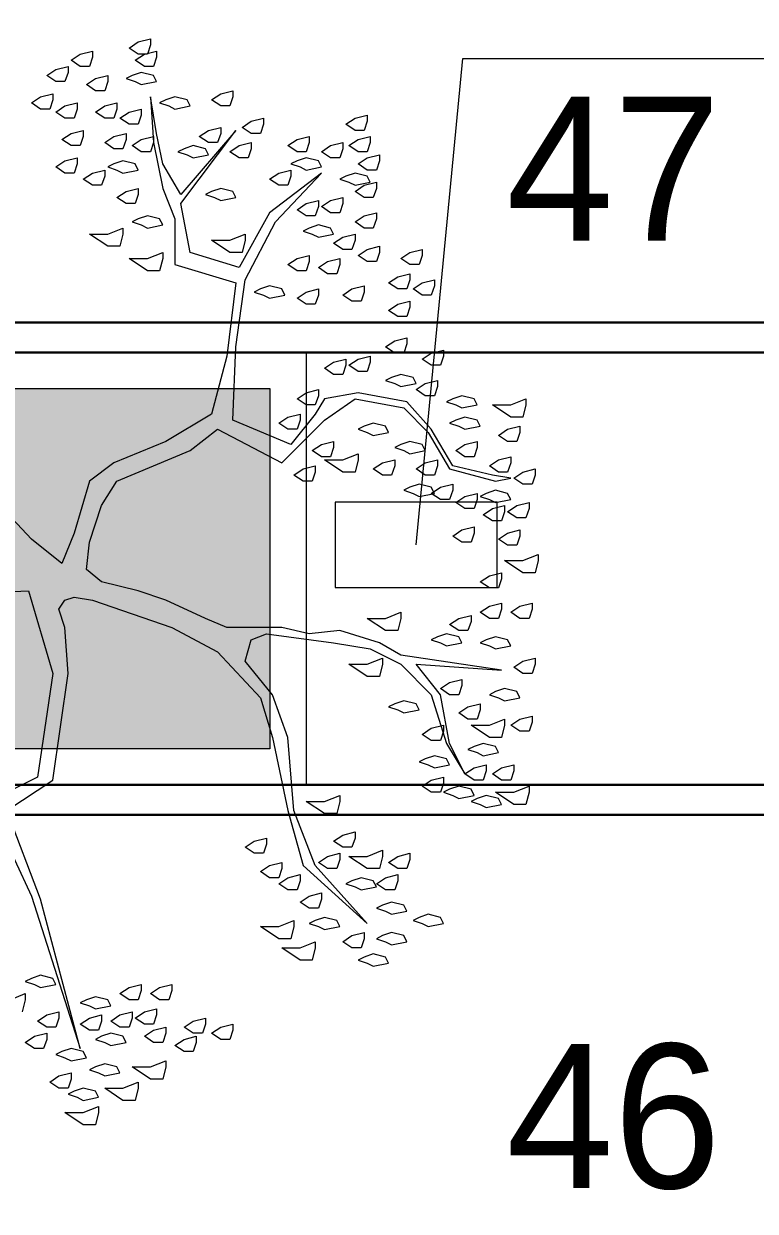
# Model space of a CAD drawing. Header units: millimetres. Extents: x 3006 to 6000, y 1661 to 3774.
# Drawn here: x 4734.793 to 4737.226, y 1909.654 to 1913.608 of the extents above; entities that cross this region are included whole.
import ezdxf

# ---------------------------------------------------------------- set-up
doc = ezdxf.new("R2010")
doc.units = ezdxf.units.MM
doc.header["$LTSCALE"] = 10
for name, color, linetype, lineweight in [('.20', 130, 'Continuous', 20), ('.30', 50, 'Continuous', 30), ('COTAS', 230, 'Continuous', 15), ('VEGETACION', 84, 'Continuous', 15)]:
    doc.layers.add(name, color=color, linetype=linetype, lineweight=lineweight)
doc.layers.add('.20 hachura', color=185, linetype='Continuous')
doc.layers.add('Escrita', color=34, linetype='Continuous')
doc.styles.add('Texto Wilian', font='himalaya.ttf')
doc.dimstyles.new('Cota 1-200 Exter WMJ', dxfattribs={"dimtxt": 0.32, "dimasz": 0.13, "dimexe": 0.05, "dimexo": 0.3, "dimgap": 0.03, "dimtad": 1, "dimzin": 1, "dimtxsty": 'Texto Wilian', "dimblk": 'BOXFILLED', "dimcen": 0, "dimclrd": 230, "dimclre": 230, "dimclrt": 104, "dimazin": 0, "dimtfac": 1, "dimtix": 1, "dimtmove": 0, "dimatfit": 3, "dimfxl": 0.4, "dimfxlon": 1, "dimlwd": 20, "dimarcsym": 2})

# ---------------------------------------------------------------- blocks, each defined once
blk = doc.blocks.new('asfgjkosdfgiosdjfg')
at = {"layer": 'VEGETACION'}
for p, q in [((5.3103, 19.9927), (5.3717, 20.0336)), ((5.3717, 19.9518), (5.3103, 19.9927)), ((5.3717, 20.0336), (5.4535, 20.054)), ((5.4535, 20.0131), (5.433, 19.9518)), ((5.4535, 20.054), (5.4535, 20.0131)), ((4.9217, 19.9108), (4.983, 19.9518)), ((4.983, 19.8699), (4.9217, 19.9108)), ((4.983, 19.9518), (5.0648, 19.9722)), ((5.0648, 19.9313), (5.0444, 19.8699)), ((5.0648, 19.9722), (5.0648, 19.9313)), ((5.3512, 19.9108), (5.4126, 19.9518)), ((5.4126, 19.8699), (5.3512, 19.9108)), ((5.433, 19.9518), (5.3717, 19.9518)), ((5.4126, 19.9518), (5.4944, 19.9722)), ((5.4944, 19.9313), (5.4739, 19.8699)), ((5.4944, 19.9722), (5.4944, 19.9313)), ((4.758, 19.8086), (4.8194, 19.8495)), ((4.8194, 19.8495), (4.9012, 19.8699)), ((4.9012, 19.829), (4.8808, 19.7677)), ((4.9012, 19.8699), (4.9012, 19.829)), ((5.0444, 19.8699), (4.983, 19.8699)), ((5.3921, 19.829), (5.3308, 19.8086)), ((5.4739, 19.8086), (5.3921, 19.829)), ((5.4739, 19.8699), (5.4126, 19.8699)), ((4.8194, 19.7677), (4.758, 19.8086)), ((4.8808, 19.7677), (4.8194, 19.7677)), ((5.0239, 19.7472), (5.0853, 19.7881)), ((5.0853, 19.7881), (5.1671, 19.8086)), ((5.1671, 19.7677), (5.1467, 19.7063)), ((5.1671, 19.8086), (5.1671, 19.7677)), ((5.3308, 19.8086), (5.2899, 19.7881)), ((5.2899, 19.7881), (5.3512, 19.7677)), ((5.3512, 19.7677), (5.3921, 19.7472)), ((5.3921, 19.7472), (5.4944, 19.7677)), ((5.4944, 19.7677), (5.4739, 19.8086)), ((4.7171, 19.6654), (4.7989, 19.6858)), ((4.7989, 19.6858), (4.7989, 19.6449)), ((5.0853, 19.7063), (5.0239, 19.7472)), ((5.1467, 19.7063), (5.0853, 19.7063)), ((5.8626, 19.6449), (5.924, 19.6858)), ((5.924, 19.6858), (6.0058, 19.7063)), ((6.0058, 19.7063), (6.0058, 19.6654)), ((4.6557, 19.6245), (4.7171, 19.6654)), ((4.7171, 19.5836), (4.6557, 19.6245)), ((4.7989, 19.6449), (4.7785, 19.5836)), ((4.8194, 19.5631), (4.8808, 19.604)), ((4.8808, 19.604), (4.9626, 19.6245)), ((4.9626, 19.6245), (4.9626, 19.5836)), ((5.0853, 19.5631), (5.1467, 19.604)), ((5.1467, 19.604), (5.2285, 19.6245)), ((5.2285, 19.6245), (5.2285, 19.5836)), ((5.4535, 19.6654), (5.4739, 19.3586)), ((5.4944, 19.4199), (5.4535, 19.6654)), ((5.5558, 19.6449), (5.5149, 19.6245)), ((5.5149, 19.6245), (5.5762, 19.604)), ((5.6171, 19.6654), (5.5558, 19.6449)), ((5.5762, 19.604), (5.6171, 19.5836)), ((5.6989, 19.6449), (5.6171, 19.6654)), ((5.6171, 19.5836), (5.7194, 19.604)), ((5.7194, 19.604), (5.6989, 19.6449)), ((5.924, 19.604), (5.8626, 19.6449)), ((5.9853, 19.604), (5.924, 19.604)), ((6.0058, 19.6654), (5.9853, 19.604)), ((4.7785, 19.5836), (4.7171, 19.5836)), ((4.8808, 19.5222), (4.8194, 19.5631)), ((4.9421, 19.5222), (4.8808, 19.5222)), ((4.9626, 19.5836), (4.9421, 19.5222)), ((5.1467, 19.5222), (5.0853, 19.5631)), ((5.208, 19.5222), (5.1467, 19.5222)), ((5.2285, 19.5836), (5.208, 19.5222)), ((5.2489, 19.5222), (5.3103, 19.5631)), ((5.3103, 19.4813), (5.2489, 19.5222)), ((5.3103, 19.5631), (5.3921, 19.5836)), ((5.3921, 19.5427), (5.3717, 19.4813)), ((5.3921, 19.5836), (5.3921, 19.5427)), ((6.1285, 19.5018), (6.2103, 19.5222)), ((6.2103, 19.5222), (6.2103, 19.4813)), ((6.7626, 19.4813), (6.824, 19.5222)), ((6.824, 19.5222), (6.9058, 19.5427)), ((6.9058, 19.5427), (6.9058, 19.5018)), ((4.9217, 19.4199), (5.0035, 19.4404)), ((5.0035, 19.4404), (5.0035, 19.3995)), ((5.3717, 19.4813), (5.3103, 19.4813)), ((6.0262, 19.4404), (5.658, 19.0108)), ((5.658, 18.9495), (6.0262, 19.4404)), ((5.7808, 19.3995), (5.8421, 19.4404)), ((5.8421, 19.4404), (5.924, 19.4608)), ((5.924, 19.4608), (5.924, 19.4199)), ((6.0671, 19.4608), (6.1285, 19.5018)), ((6.1285, 19.4199), (6.0671, 19.4608)), ((6.2103, 19.4813), (6.1899, 19.4199)), ((6.824, 19.4404), (6.7626, 19.4813)), ((6.8853, 19.4404), (6.824, 19.4404)), ((6.9058, 19.5018), (6.8853, 19.4404)), ((4.8603, 19.379), (4.9217, 19.4199)), ((4.9217, 19.3381), (4.8603, 19.379)), ((5.0035, 19.3995), (4.983, 19.3381)), ((5.1467, 19.3586), (5.208, 19.3995)), ((5.208, 19.3177), (5.1467, 19.3586)), ((5.208, 19.3995), (5.2899, 19.4199)), ((5.2899, 19.379), (5.2694, 19.3177)), ((5.2899, 19.4199), (5.2899, 19.379)), ((5.3308, 19.3381), (5.3921, 19.379)), ((5.3921, 19.379), (5.4739, 19.3995)), ((5.4739, 19.3586), (5.4535, 19.2972)), ((5.4739, 19.3995), (5.4739, 19.3586)), ((5.4739, 19.3586), (5.5353, 19.0518)), ((5.5353, 19.2154), (5.4944, 19.4199)), ((5.8421, 19.3586), (5.7808, 19.3995)), ((5.9035, 19.3586), (5.8421, 19.3586)), ((5.924, 19.4199), (5.9035, 19.3586)), ((6.0467, 19.3381), (6.1285, 19.3586)), ((6.1899, 19.4199), (6.1285, 19.4199)), ((6.1285, 19.3586), (6.1285, 19.3177)), ((6.374, 19.3381), (6.4353, 19.379)), ((6.4353, 19.379), (6.5171, 19.3995)), ((6.5171, 19.3586), (6.4967, 19.2972)), ((6.5171, 19.3995), (6.5171, 19.3586)), ((6.6603, 19.3381), (6.7421, 19.3586)), ((6.7421, 19.3586), (6.7421, 19.3177)), ((6.7831, 19.3381), (6.8444, 19.379)), ((6.8444, 19.379), (6.9262, 19.3995)), ((6.9262, 19.3586), (6.9058, 19.2972)), ((6.9262, 19.3995), (6.9262, 19.3586)), ((4.983, 19.3381), (4.9217, 19.3381)), ((5.2694, 19.3177), (5.208, 19.3177)), ((5.3921, 19.2972), (5.3308, 19.3381)), ((5.4535, 19.2972), (5.3921, 19.2972)), ((5.6785, 19.3177), (5.6376, 19.2972)), ((5.6376, 19.2972), (5.6989, 19.2768)), ((5.7399, 19.3381), (5.6785, 19.3177)), ((5.6989, 19.2768), (5.7399, 19.2563)), ((5.8217, 19.3177), (5.7399, 19.3381)), ((5.7399, 19.2563), (5.8421, 19.2768)), ((5.8421, 19.2768), (5.8217, 19.3177)), ((5.9853, 19.2972), (6.0467, 19.3381)), ((6.0467, 19.2563), (5.9853, 19.2972)), ((6.1285, 19.3177), (6.108, 19.2563)), ((6.4353, 19.2972), (6.374, 19.3381)), ((6.4967, 19.2972), (6.4353, 19.2972)), ((6.599, 19.2972), (6.6603, 19.3381)), ((6.6603, 19.2563), (6.599, 19.2972)), ((6.7421, 19.3177), (6.7217, 19.2563)), ((6.8444, 19.2972), (6.7831, 19.3381)), ((6.9058, 19.2972), (6.8444, 19.2972)), ((6.9058, 19.2563), (6.9876, 19.2768)), ((6.9876, 19.2768), (6.9876, 19.2358)), ((4.8194, 19.1949), (4.8808, 19.2358)), ((4.8808, 19.154), (4.8194, 19.1949)), ((4.8808, 19.2358), (4.9626, 19.2563)), ((4.9626, 19.2154), (4.9421, 19.154)), ((4.9626, 19.2563), (4.9626, 19.2154)), ((5.208, 19.2154), (5.1671, 19.1949)), ((5.1671, 19.1949), (5.2285, 19.1745)), ((5.2694, 19.2358), (5.208, 19.2154)), ((5.3512, 19.2154), (5.2694, 19.2358)), ((5.3717, 19.1745), (5.3512, 19.2154)), ((5.658, 19.0108), (5.5353, 19.2154)), ((6.108, 19.2563), (6.0467, 19.2563)), ((6.4353, 19.2358), (6.3944, 19.2154)), ((6.3944, 19.2154), (6.4558, 19.1949)), ((6.4967, 19.2563), (6.4353, 19.2358)), ((6.4558, 19.1949), (6.4967, 19.1745)), ((6.5785, 19.2358), (6.4967, 19.2563)), ((6.4967, 19.1745), (6.599, 19.1949)), ((6.599, 19.1949), (6.5785, 19.2358)), ((6.7217, 19.2563), (6.6603, 19.2563)), ((6.8444, 19.2154), (6.9058, 19.2563)), ((6.9058, 19.1745), (6.8444, 19.2154)), ((6.9876, 19.2358), (6.9671, 19.1745)), ((4.9421, 19.154), (4.8808, 19.154)), ((5.0035, 19.1131), (5.0648, 19.154)), ((5.0648, 19.0722), (5.0035, 19.1131)), ((5.0648, 19.154), (5.1467, 19.1745)), ((5.1467, 19.1336), (5.1262, 19.0722)), ((5.1467, 19.1745), (5.1467, 19.1336)), ((5.2285, 19.1745), (5.2694, 19.154)), ((5.2694, 19.154), (5.3717, 19.1745)), ((6.599, 19.154), (6.2512, 18.8881)), ((6.2512, 19.1131), (6.3126, 19.154)), ((6.3126, 19.0722), (6.2512, 19.1131)), ((6.2921, 18.8268), (6.599, 19.154)), ((6.3126, 19.154), (6.3944, 19.1745)), ((6.3944, 19.1336), (6.374, 19.0722)), ((6.3944, 19.1745), (6.3944, 19.1336)), ((6.7626, 19.1336), (6.7217, 19.1131)), ((6.7217, 19.1131), (6.7831, 19.0927)), ((6.824, 19.154), (6.7626, 19.1336)), ((6.9058, 19.1336), (6.824, 19.154)), ((6.9671, 19.1745), (6.9058, 19.1745)), ((6.9262, 19.0927), (6.9058, 19.1336)), ((5.1262, 19.0722), (5.0648, 19.0722)), ((5.2899, 19.0313), (5.3717, 19.0518)), ((5.3717, 19.0518), (5.3717, 19.0108)), ((5.5353, 19.0518), (5.6171, 18.8472)), ((5.924, 19.0518), (5.8626, 19.0313)), ((6.0058, 19.0313), (5.924, 19.0518)), ((6.374, 19.0722), (6.3126, 19.0722)), ((6.7831, 19.0927), (6.824, 19.0722)), ((6.824, 19.0722), (6.9262, 19.0927)), ((6.824, 19.0313), (6.8853, 19.0722)), ((6.8853, 19.0722), (6.9671, 19.0927)), ((6.9671, 19.0518), (6.9467, 18.9904)), ((6.9671, 19.0927), (6.9671, 19.0518)), ((5.2285, 18.9904), (5.2899, 19.0313)), ((5.2899, 18.9495), (5.2285, 18.9904)), ((5.3717, 19.0108), (5.3512, 18.9495)), ((5.8626, 19.0313), (5.8217, 19.0108)), ((5.8217, 19.0108), (5.883, 18.9904)), ((5.883, 18.9904), (5.924, 18.9699)), ((5.924, 18.9699), (6.0262, 18.9904)), ((6.0262, 18.9904), (6.0058, 19.0313)), ((6.4967, 18.9495), (6.5785, 18.9699)), ((6.5785, 18.9699), (6.5785, 18.929)), ((6.599, 18.929), (6.6603, 18.9699)), ((6.6603, 18.9699), (6.7421, 18.9904)), ((6.7421, 18.9904), (6.7421, 18.9495)), ((6.8853, 18.9904), (6.824, 19.0313)), ((6.9467, 18.9904), (6.8853, 18.9904)), ((5.3512, 18.9495), (5.2899, 18.9495)), ((5.7194, 18.6222), (5.658, 18.9495)), ((6.2512, 18.8881), (6.0467, 18.5199)), ((6.4353, 18.9086), (6.4967, 18.9495)), ((6.4967, 18.8677), (6.4353, 18.9086)), ((6.5785, 18.929), (6.5581, 18.8677)), ((6.6603, 18.8881), (6.599, 18.929)), ((6.7217, 18.8881), (6.6603, 18.8881)), ((6.7421, 18.9495), (6.7217, 18.8881)), ((6.8853, 18.8677), (6.9671, 18.8881)), ((6.9671, 18.8881), (6.9671, 18.8472)), ((5.3717, 18.8472), (5.3308, 18.8268)), ((5.3308, 18.8268), (5.3921, 18.8063)), ((5.433, 18.8677), (5.3717, 18.8472)), ((5.3921, 18.8063), (5.433, 18.7858)), ((5.5149, 18.8472), (5.433, 18.8677)), ((5.433, 18.7858), (5.5353, 18.8063)), ((5.5353, 18.8063), (5.5149, 18.8472)), ((5.6171, 18.8472), (5.6171, 18.5404)), ((6.0876, 18.4381), (6.2921, 18.8268)), ((6.5581, 18.8677), (6.4967, 18.8677)), ((6.5785, 18.8063), (6.5171, 18.7858)), ((6.6603, 18.7858), (6.5785, 18.8063)), ((6.824, 18.8268), (6.8853, 18.8677)), ((6.8853, 18.7858), (6.824, 18.8268)), ((6.9671, 18.8472), (6.9467, 18.7858)), ((5.0444, 18.7449), (5.1671, 18.7449)), ((5.1671, 18.6631), (5.0444, 18.7449)), ((5.1671, 18.7449), (5.2694, 18.7858)), ((5.2694, 18.7449), (5.2489, 18.6631)), ((5.2694, 18.7858), (5.2694, 18.7449)), ((5.9853, 18.704), (6.0876, 18.7449)), ((6.0876, 18.7449), (6.0876, 18.704)), ((6.5171, 18.7858), (6.4762, 18.7654)), ((6.4762, 18.7654), (6.5376, 18.7449)), ((6.5376, 18.7449), (6.5785, 18.7245)), ((6.5785, 18.7245), (6.6808, 18.7449)), ((6.6808, 18.7449), (6.6603, 18.7858)), ((6.6808, 18.6836), (6.7421, 18.7245)), ((6.7421, 18.7245), (6.824, 18.7449)), ((6.824, 18.7449), (6.824, 18.704)), ((6.9467, 18.7858), (6.8853, 18.7858)), ((5.2489, 18.6631), (5.1671, 18.6631)), ((5.8626, 18.704), (5.9853, 18.704)), ((5.9853, 18.6222), (5.8626, 18.704)), ((6.0876, 18.704), (6.0671, 18.6222)), ((6.7421, 18.6427), (6.6808, 18.6836)), ((6.8035, 18.6427), (6.7421, 18.6427)), ((6.824, 18.704), (6.8035, 18.6427)), ((6.8444, 18.6018), (6.9058, 18.6427)), ((6.9058, 18.6427), (6.9876, 18.6631)), ((6.9876, 18.6631), (6.9876, 18.6222)), ((7.1922, 18.6222), (7.274, 18.6427)), ((7.274, 18.6427), (7.274, 18.6018)), ((5.3103, 18.5813), (5.433, 18.5813)), ((5.433, 18.4995), (5.3103, 18.5813)), ((5.433, 18.5813), (5.5353, 18.6222)), ((5.5353, 18.5813), (5.5149, 18.4995)), ((5.5353, 18.6222), (5.5353, 18.5813)), ((6.0467, 18.5199), (5.7194, 18.6222)), ((6.0671, 18.6222), (5.9853, 18.6222)), ((6.374, 18.5404), (6.4353, 18.5813)), ((6.4353, 18.5813), (6.5171, 18.6018)), ((6.5171, 18.5608), (6.4967, 18.4995)), ((6.5171, 18.6018), (6.5171, 18.5608)), ((6.5785, 18.5199), (6.6399, 18.5608)), ((6.6399, 18.5608), (6.7217, 18.5813)), ((6.7217, 18.5813), (6.7217, 18.5404)), ((6.9058, 18.5608), (6.8444, 18.6018)), ((6.9671, 18.5608), (6.9058, 18.5608)), ((6.9876, 18.6222), (6.9671, 18.5608)), ((7.1308, 18.5813), (7.1922, 18.6222)), ((7.1922, 18.5404), (7.1308, 18.5813)), ((7.274, 18.6018), (7.2535, 18.5404)), ((5.5149, 18.4995), (5.433, 18.4995)), ((5.6171, 18.5404), (6.0262, 18.4177)), ((6.4353, 18.4995), (6.374, 18.5404)), ((6.4967, 18.4995), (6.4353, 18.4995)), ((6.6399, 18.479), (6.5785, 18.5199)), ((6.7012, 18.479), (6.6399, 18.479)), ((6.7217, 18.5404), (6.7012, 18.479)), ((7.1103, 18.4586), (7.1922, 18.479)), ((7.2535, 18.5404), (7.1922, 18.5404)), ((7.1922, 18.479), (7.1922, 18.4381)), ((6.0262, 18.4177), (5.9649, 17.9268)), ((6.0262, 17.9881), (6.0876, 18.4381)), ((6.2512, 18.3972), (6.1899, 18.3768)), ((6.333, 18.3768), (6.2512, 18.3972)), ((6.8035, 18.3768), (6.8853, 18.3972)), ((6.8853, 18.3972), (6.8853, 18.3563)), ((7.049, 18.4177), (7.1103, 18.4586)), ((7.1103, 18.3768), (7.049, 18.4177)), ((7.1922, 18.4381), (7.1717, 18.3768)), ((7.2126, 18.3768), (7.274, 18.4177)), ((7.274, 18.4177), (7.3558, 18.4381)), ((7.3558, 18.3972), (7.3353, 18.3359)), ((7.3558, 18.4381), (7.3558, 18.3972)), ((6.1899, 18.3768), (6.149, 18.3563)), ((6.149, 18.3563), (6.2103, 18.3359)), ((6.2103, 18.3359), (6.2512, 18.3154)), ((6.2512, 18.3154), (6.3535, 18.3359)), ((6.3535, 18.3359), (6.333, 18.3768)), ((6.4353, 18.3154), (6.4967, 18.3563)), ((6.4967, 18.2745), (6.4353, 18.3154)), ((6.4967, 18.3563), (6.5785, 18.3768)), ((6.5785, 18.3359), (6.5581, 18.2745)), ((6.5785, 18.3768), (6.5785, 18.3359)), ((6.7421, 18.3359), (6.8035, 18.3768)), ((6.8035, 18.2949), (6.7421, 18.3359)), ((6.8853, 18.3563), (6.8649, 18.2949)), ((7.1717, 18.3768), (7.1103, 18.3768)), ((7.274, 18.3359), (7.2126, 18.3768)), ((7.3353, 18.3359), (7.274, 18.3359)), ((6.5581, 18.2745), (6.4967, 18.2745)), ((6.8649, 18.2949), (6.8035, 18.2949)), ((7.049, 18.2336), (7.1103, 18.2745)), ((7.1103, 18.2745), (7.1922, 18.2949)), ((7.1922, 18.254), (7.1717, 18.1927)), ((7.1922, 18.2949), (7.1922, 18.254)), ((7.1103, 18.1927), (7.049, 18.2336)), ((7.1717, 18.1927), (7.1103, 18.1927)), ((7.0285, 17.9881), (7.0899, 18.029)), ((7.0899, 18.029), (7.1717, 18.0495)), ((7.1717, 18.0086), (7.1512, 17.9472)), ((7.1717, 18.0495), (7.1717, 18.0086)), ((5.9649, 17.9268), (5.8626, 17.5381)), ((6.0058, 17.4972), (6.0262, 17.9881)), ((6.8444, 17.9063), (6.9262, 17.9268)), ((6.9262, 17.9268), (6.9262, 17.8859)), ((7.0899, 17.9472), (7.0285, 17.9881)), ((7.1512, 17.9472), (7.0899, 17.9472)), ((7.274, 17.9063), (7.3353, 17.9472)), ((7.3353, 17.9472), (7.4172, 17.9677)), ((7.4172, 17.9268), (7.3967, 17.8654)), ((7.4172, 17.9677), (7.4172, 17.9268)), ((6.6194, 17.8449), (6.6808, 17.8859)), ((6.6808, 17.804), (6.6194, 17.8449)), ((6.6808, 17.8859), (6.7626, 17.9063)), ((6.7626, 17.8654), (6.7421, 17.804)), ((6.7626, 17.9063), (6.7626, 17.8654)), ((6.7831, 17.8654), (6.8444, 17.9063)), ((6.8444, 17.8245), (6.7831, 17.8654)), ((6.9262, 17.8859), (6.9058, 17.8245)), ((7.3353, 17.8654), (7.274, 17.9063)), ((7.3967, 17.8654), (7.3353, 17.8654)), ((6.7421, 17.804), (6.6808, 17.804)), ((6.9058, 17.8245), (6.8444, 17.8245)), ((7.0694, 17.7836), (7.0285, 17.7631)), ((7.0285, 17.7631), (7.0899, 17.7427)), ((7.1308, 17.804), (7.0694, 17.7836)), ((7.2126, 17.7836), (7.1308, 17.804)), ((7.2331, 17.7427), (7.2126, 17.7836)), ((7.2944, 17.7427), (7.3762, 17.7631)), ((7.3762, 17.7631), (7.3762, 17.7222)), ((6.4353, 17.6404), (6.4967, 17.6813)), ((6.4967, 17.6813), (6.5785, 17.7018)), ((6.5785, 17.7018), (6.5785, 17.6609)), ((6.8444, 17.6813), (6.6194, 17.6404)), ((7.1717, 17.6199), (6.8444, 17.6813)), ((7.0899, 17.7427), (7.1308, 17.7222)), ((7.1308, 17.7222), (7.2331, 17.7427)), ((7.2331, 17.7018), (7.2944, 17.7427)), ((7.2944, 17.6609), (7.2331, 17.7018)), ((7.3762, 17.7222), (7.3558, 17.6609)), ((6.4967, 17.5995), (6.4353, 17.6404)), ((6.5581, 17.5995), (6.4967, 17.5995)), ((6.5785, 17.6609), (6.5581, 17.5995)), ((6.6194, 17.6404), (6.5581, 17.5381)), ((6.6194, 17.4972), (6.824, 17.6404)), ((6.824, 17.6404), (7.1512, 17.579)), ((7.3353, 17.4359), (7.1717, 17.6199)), ((7.3558, 17.6609), (7.2944, 17.6609)), ((7.4785, 17.6404), (7.4376, 17.6199)), ((7.4376, 17.6199), (7.499, 17.5995)), ((7.5399, 17.6609), (7.4785, 17.6404)), ((7.499, 17.5995), (7.5399, 17.579)), ((7.6217, 17.6404), (7.5399, 17.6609)), ((7.5399, 17.579), (7.6422, 17.5995)), ((7.6422, 17.5995), (7.6217, 17.6404)), ((7.7444, 17.5995), (7.8672, 17.5995)), ((7.8672, 17.5177), (7.7444, 17.5995)), ((7.8672, 17.5995), (7.9694, 17.6404)), ((7.9694, 17.5995), (7.949, 17.5177)), ((7.9694, 17.6404), (7.9694, 17.5995)), ((5.8626, 17.5381), (5.5558, 17.354)), ((6.374, 17.5177), (6.4558, 17.5381)), ((6.5581, 17.5381), (6.3944, 17.3336)), ((6.4558, 17.5381), (6.4558, 17.4972)), ((7.1512, 17.579), (7.3149, 17.4154)), ((6.3944, 17.3336), (6.0058, 17.4972)), ((6.3126, 17.4768), (6.374, 17.5177)), ((6.374, 17.4359), (6.3126, 17.4768)), ((6.333, 17.2109), (6.6194, 17.4972)), ((6.4558, 17.4972), (6.4353, 17.4359)), ((6.8853, 17.4563), (6.8444, 17.4359)), ((6.9467, 17.4768), (6.8853, 17.4563)), ((7.0285, 17.4563), (6.9467, 17.4768)), ((7.049, 17.4154), (7.0285, 17.4563)), ((7.499, 17.4972), (7.4581, 17.4768)), ((7.4581, 17.4768), (7.5194, 17.4563)), ((7.5603, 17.5177), (7.499, 17.4972)), ((7.5194, 17.4563), (7.5603, 17.4359)), ((7.6422, 17.4972), (7.5603, 17.5177)), ((7.5603, 17.4359), (7.6626, 17.4563)), ((7.6626, 17.4563), (7.6422, 17.4972)), ((7.8467, 17.4359), (7.9285, 17.4563)), ((7.949, 17.5177), (7.8672, 17.5177)), ((7.9285, 17.4563), (7.9285, 17.4154)), ((5.7194, 17.2927), (5.9035, 17.4359)), ((5.9035, 17.4359), (6.333, 17.2109)), ((6.4353, 17.4359), (6.374, 17.4359)), ((6.8444, 17.4359), (6.9058, 17.4154)), ((6.9058, 17.4154), (6.9467, 17.3949)), ((6.9467, 17.3949), (7.049, 17.4154)), ((7.3149, 17.4154), (7.4581, 17.1699)), ((7.4785, 17.1904), (7.3353, 17.4359)), ((7.7853, 17.3949), (7.8467, 17.4359)), ((7.8467, 17.354), (7.7853, 17.3949)), ((7.9285, 17.4154), (7.9081, 17.354)), ((5.5558, 17.354), (5.208, 17.2109)), ((5.2285, 17.0881), (5.7194, 17.2927)), ((6.5376, 17.2927), (6.599, 17.3336)), ((6.599, 17.2518), (6.5376, 17.2927)), ((6.599, 17.3336), (6.6808, 17.354)), ((6.6808, 17.3131), (6.6603, 17.2518)), ((6.6808, 17.354), (6.6808, 17.3131)), ((7.1308, 17.3336), (7.0899, 17.3131)), ((7.0899, 17.3131), (7.1512, 17.2927)), ((7.1922, 17.354), (7.1308, 17.3336)), ((7.1512, 17.2927), (7.1922, 17.2722)), ((7.274, 17.3336), (7.1922, 17.354)), ((7.1922, 17.2722), (7.2944, 17.2927)), ((7.2944, 17.2927), (7.274, 17.3336)), ((7.499, 17.2927), (7.5603, 17.3336)), ((7.5603, 17.2518), (7.499, 17.2927)), ((7.5603, 17.3336), (7.6422, 17.354)), ((7.6422, 17.3131), (7.6217, 17.2518)), ((7.6422, 17.354), (7.6422, 17.3131)), ((7.9081, 17.354), (7.8467, 17.354)), ((5.208, 17.2109), (5.0444, 17.0881)), ((6.6603, 17.2518), (6.599, 17.2518)), ((6.6194, 17.2313), (6.7421, 17.2313)), ((6.7421, 17.1495), (6.6194, 17.2313)), ((6.7421, 17.2313), (6.8444, 17.2722)), ((6.8444, 17.2313), (6.824, 17.1495)), ((6.8444, 17.2722), (6.8444, 17.2313)), ((6.9467, 17.1699), (7.0081, 17.2109)), ((7.0081, 17.2109), (7.0899, 17.2313)), ((7.0899, 17.2313), (7.0899, 17.1904)), ((7.2331, 17.1699), (7.2944, 17.2109)), ((7.2944, 17.2109), (7.3762, 17.2313)), ((7.3762, 17.2313), (7.3762, 17.1904)), ((7.6217, 17.2518), (7.5603, 17.2518)), ((7.724, 17.1904), (7.7853, 17.2313)), ((7.7853, 17.2313), (7.8672, 17.2518)), ((7.8672, 17.2109), (7.8467, 17.1495)), ((7.8672, 17.2518), (7.8672, 17.2109)), ((6.4149, 17.129), (6.4762, 17.1699)), ((6.4762, 17.0881), (6.4149, 17.129)), ((6.4762, 17.1699), (6.5581, 17.1904)), ((6.5581, 17.1495), (6.5376, 17.0881)), ((6.5581, 17.1904), (6.5581, 17.1495)), ((6.824, 17.1495), (6.7421, 17.1495)), ((7.0081, 17.129), (6.9467, 17.1699)), ((7.0694, 17.129), (7.0081, 17.129)), ((7.0899, 17.1904), (7.0694, 17.129)), ((7.2944, 17.129), (7.2331, 17.1699)), ((7.3558, 17.129), (7.2944, 17.129)), ((7.3762, 17.1904), (7.3558, 17.129)), ((7.4581, 17.1699), (7.7649, 17.0881)), ((7.7444, 17.129), (7.4785, 17.1904)), ((7.7853, 17.1495), (7.724, 17.1904)), ((7.8672, 17.1086), (7.7444, 17.129)), ((7.8467, 17.1495), (7.7853, 17.1495)), ((7.8876, 17.1086), (7.949, 17.1495)), ((7.949, 17.1495), (8.0308, 17.1699)), ((8.0308, 17.129), (8.0103, 17.0677)), ((8.0308, 17.1699), (8.0308, 17.129)), ((4.6557, 16.6995), (4.2876, 17.0881)), ((5.0444, 17.0881), (4.9421, 16.7404)), ((5.1262, 16.9245), (5.2285, 17.0881)), ((6.5376, 17.0881), (6.4762, 17.0881)), ((7.1922, 17.0472), (7.1512, 17.0268)), ((7.2535, 17.0677), (7.1922, 17.0472)), ((7.3353, 17.0472), (7.2535, 17.0677)), ((7.3558, 17.0063), (7.3353, 17.0472)), ((7.3353, 17.0063), (7.3967, 17.0472)), ((7.3967, 17.0472), (7.4785, 17.0677)), ((7.4785, 17.0677), (7.4785, 17.0268)), ((7.7649, 17.0881), (7.8672, 17.1086)), ((7.949, 17.0677), (7.8876, 17.1086)), ((8.0103, 17.0677), (7.949, 17.0677)), ((7.1512, 17.0268), (7.2126, 17.0063)), ((7.2126, 17.0063), (7.2535, 16.9859)), ((7.2535, 16.9859), (7.3558, 17.0063)), ((7.3967, 16.9654), (7.3353, 17.0063)), ((7.4581, 16.9654), (7.3967, 16.9654)), ((7.4785, 17.0268), (7.4581, 16.9654)), ((7.499, 16.9449), (7.5603, 16.9859)), ((7.5603, 16.9859), (7.6422, 17.0063)), ((7.6422, 16.9654), (7.6217, 16.904)), ((7.6422, 17.0063), (7.6422, 16.9654)), ((7.7035, 17.0063), (7.6626, 16.9859)), ((7.6626, 16.9859), (7.724, 16.9654)), ((7.7649, 17.0268), (7.7035, 17.0063)), ((7.724, 16.9654), (7.7649, 16.9449)), ((7.8467, 17.0063), (7.7649, 17.0268)), ((7.7649, 16.9449), (7.8672, 16.9654)), ((7.8672, 16.9654), (7.8467, 17.0063)), ((5.0444, 16.679), (5.1262, 16.9245)), ((7.5603, 16.904), (7.499, 16.9449)), ((7.6217, 16.904), (7.5603, 16.904)), ((7.6831, 16.8631), (7.7444, 16.904)), ((7.7444, 16.904), (7.8263, 16.9245)), ((7.8263, 16.8836), (7.8058, 16.8222)), ((7.8263, 16.9245), (7.8263, 16.8836)), ((7.8467, 16.8836), (7.9081, 16.9245)), ((7.9081, 16.8427), (7.8467, 16.8836)), ((7.9081, 16.9245), (7.9899, 16.9449)), ((7.9899, 16.904), (7.9694, 16.8427)), ((7.9899, 16.9449), (7.9899, 16.904)), ((7.7444, 16.8222), (7.6831, 16.8631)), ((7.8058, 16.8222), (7.7444, 16.8222)), ((7.9694, 16.8427), (7.9081, 16.8427)), ((4.9421, 16.7404), (4.8603, 16.5359)), ((7.4785, 16.7199), (7.5399, 16.7609)), ((7.5399, 16.7609), (7.6217, 16.7813)), ((7.6217, 16.7404), (7.6013, 16.679)), ((7.6217, 16.7813), (7.6217, 16.7404)), ((7.7853, 16.6995), (7.8467, 16.7404)), ((7.8467, 16.7404), (7.9285, 16.7609)), ((7.9285, 16.7609), (7.9285, 16.7199)), ((4.8603, 16.5359), (4.6557, 16.6995)), ((5.0239, 16.4949), (5.0444, 16.679)), ((7.5399, 16.679), (7.4785, 16.7199)), ((7.6013, 16.679), (7.5399, 16.679)), ((7.8467, 16.6586), (7.7853, 16.6995)), ((7.9081, 16.6586), (7.8467, 16.6586)), ((7.9285, 16.7199), (7.9081, 16.6586)), ((7.949, 16.5563), (8.0513, 16.5972)), ((8.0513, 16.5972), (8.0513, 16.5563)), ((5.1262, 16.4131), (5.0239, 16.4949)), ((7.8263, 16.5563), (7.949, 16.5563)), ((7.949, 16.4745), (7.8263, 16.5563)), ((8.0513, 16.5563), (8.0308, 16.4745)), ((5.3717, 16.3518), (5.1262, 16.4131)), ((7.6626, 16.4131), (7.724, 16.454)), ((7.724, 16.3722), (7.6626, 16.4131)), ((7.724, 16.454), (7.8058, 16.4745)), ((7.8058, 16.4336), (7.7853, 16.3722)), ((7.8058, 16.4745), (7.8058, 16.4336)), ((8.0308, 16.4745), (7.949, 16.4745)), ((4.0216, 16.3313), (4.6353, 16.3518)), ((4.6353, 16.3518), (4.7989, 15.7995)), ((5.5558, 16.2904), (5.3717, 16.3518)), ((7.7853, 16.3722), (7.724, 16.3722)), ((4.8398, 16.229), (4.8808, 16.2904)), ((4.8808, 16.2904), (4.9421, 16.3109)), ((4.9421, 16.3109), (5.0648, 16.2904)), ((5.0648, 16.2904), (5.5967, 16.1063)), ((5.8217, 16.1677), (5.5558, 16.2904)), ((7.6626, 16.2086), (7.724, 16.2495)), ((7.724, 16.2495), (7.8058, 16.2699)), ((7.8058, 16.2699), (7.8058, 16.229)), ((7.8672, 16.2086), (7.9285, 16.2495)), ((7.9285, 16.2495), (8.0103, 16.2699)), ((8.0103, 16.2699), (8.0103, 16.229)), ((4.8808, 16.1063), (4.8398, 16.229)), ((5.9649, 16.1063), (5.8217, 16.1677)), ((6.9058, 16.1677), (7.0285, 16.1677)), ((7.0285, 16.0859), (6.9058, 16.1677)), ((7.0285, 16.1677), (7.1308, 16.2086)), ((7.1308, 16.1677), (7.1103, 16.0859)), ((7.1308, 16.2086), (7.1308, 16.1677)), ((7.4581, 16.1268), (7.5194, 16.1677)), ((7.5194, 16.1677), (7.6013, 16.1881)), ((7.6013, 16.1881), (7.6013, 16.1472)), ((7.724, 16.1677), (7.6626, 16.2086)), ((7.7853, 16.1677), (7.724, 16.1677)), ((7.8058, 16.229), (7.7853, 16.1677)), ((7.9285, 16.1677), (7.8672, 16.2086)), ((7.9899, 16.1677), (7.9285, 16.1677)), ((8.0103, 16.229), (7.9899, 16.1677)), ((4.9012, 15.7995), (4.8808, 16.1063)), ((5.5967, 16.1063), (5.9035, 15.9427)), ((6.1285, 16.1063), (5.9649, 16.1063)), ((6.333, 16.1063), (6.1285, 16.1063)), ((6.5171, 16.0654), (6.333, 16.1063)), ((6.7217, 16.0859), (6.5171, 16.0654)), ((6.9876, 16.004), (6.7217, 16.0859)), ((7.1103, 16.0859), (7.0285, 16.0859)), ((7.5194, 16.0859), (7.4581, 16.1268)), ((7.5808, 16.0859), (7.5194, 16.0859)), ((7.6013, 16.1472), (7.5808, 16.0859)), ((6.0876, 15.8813), (6.1285, 16.0245)), ((6.1285, 16.0245), (6.2308, 16.0654)), ((6.2308, 16.0654), (6.6808, 16.004)), ((7.3762, 16.0449), (7.3353, 16.0245)), ((7.3353, 16.0245), (7.3967, 16.004)), ((7.4376, 16.0654), (7.3762, 16.0449)), ((7.5194, 16.0449), (7.4376, 16.0654)), ((7.5399, 16.004), (7.5194, 16.0449)), ((7.7035, 16.0245), (7.6626, 16.004)), ((7.7649, 16.0449), (7.7035, 16.0245)), ((7.8467, 16.0245), (7.7649, 16.0449)), ((7.8672, 15.9836), (7.8467, 16.0245)), ((5.9035, 15.9427), (6.1899, 15.6359)), ((6.6808, 16.004), (6.9262, 15.9631)), ((6.9262, 15.9631), (7.1308, 15.8609)), ((7.1308, 15.9222), (6.9876, 16.004)), ((7.3967, 16.004), (7.4376, 15.9836)), ((7.4376, 15.9836), (7.5399, 16.004)), ((7.6626, 16.004), (7.724, 15.9836)), ((7.724, 15.9836), (7.7649, 15.9631)), ((7.7649, 15.9631), (7.8672, 15.9836)), ((6.2717, 15.6563), (6.0876, 15.8813)), ((6.9058, 15.779), (6.7831, 15.8609)), ((6.7831, 15.8609), (6.9058, 15.8609)), ((6.9058, 15.8609), (7.0081, 15.9018)), ((7.0081, 15.8609), (6.9876, 15.779)), ((7.0081, 15.9018), (7.0081, 15.8609)), ((7.8058, 15.8199), (7.1308, 15.9222)), ((7.1308, 15.8609), (7.3353, 15.6563)), ((7.2331, 15.8609), (7.8058, 15.8199)), ((7.3967, 15.6563), (7.2331, 15.8609)), ((7.8876, 15.8404), (7.949, 15.8813)), ((7.949, 15.8813), (8.0308, 15.9018)), ((8.0308, 15.8609), (8.0103, 15.7995)), ((8.0308, 15.9018), (8.0308, 15.8609)), ((4.7989, 15.7995), (4.6967, 15.104)), ((4.7989, 15.0836), (4.9012, 15.7995)), ((6.9876, 15.779), (6.9058, 15.779)), ((7.949, 15.7995), (7.8876, 15.8404)), ((8.0103, 15.7995), (7.949, 15.7995)), ((7.3967, 15.6972), (7.4581, 15.7381)), ((7.4581, 15.6563), (7.3967, 15.6972)), ((7.4581, 15.7381), (7.5399, 15.7586)), ((7.5399, 15.7177), (7.5194, 15.6563)), ((7.5399, 15.7586), (7.5399, 15.7177)), ((7.8263, 15.6972), (7.7649, 15.6768)), ((7.9081, 15.6768), (7.8263, 15.6972)), ((6.1899, 15.6359), (6.2717, 15.3699)), ((6.374, 15.3699), (6.2717, 15.6563)), ((7.1512, 15.6154), (7.0899, 15.5949)), ((7.2331, 15.5949), (7.1512, 15.6154)), ((7.3353, 15.6563), (7.4376, 15.329)), ((7.4581, 15.329), (7.3967, 15.6563)), ((7.5194, 15.6563), (7.4581, 15.6563)), ((7.7649, 15.6768), (7.724, 15.6563)), ((7.724, 15.6563), (7.7853, 15.6359)), ((7.7853, 15.6359), (7.8263, 15.6154)), ((7.8263, 15.6154), (7.9285, 15.6359)), ((7.9285, 15.6359), (7.9081, 15.6768)), ((7.0899, 15.5949), (7.049, 15.5745)), ((7.049, 15.5745), (7.1103, 15.554)), ((7.1103, 15.554), (7.1512, 15.5336)), ((7.1512, 15.5336), (7.2535, 15.554)), ((7.2535, 15.554), (7.2331, 15.5949)), ((7.5194, 15.5336), (7.5808, 15.5745)), ((7.5808, 15.4927), (7.5194, 15.5336)), ((7.5808, 15.5745), (7.6626, 15.5949)), ((7.6626, 15.554), (7.6422, 15.4927)), ((7.6626, 15.5949), (7.6626, 15.554)), ((7.3353, 15.4313), (7.4172, 15.4518)), ((7.4172, 15.4518), (7.4172, 15.4109)), ((7.6422, 15.4927), (7.5808, 15.4927)), ((7.6013, 15.4518), (7.724, 15.4518)), ((7.724, 15.3699), (7.6013, 15.4518)), ((7.724, 15.4518), (7.8263, 15.4927)), ((7.8263, 15.4518), (7.8058, 15.3699)), ((7.8263, 15.4927), (7.8263, 15.4518)), ((7.8672, 15.4518), (7.9285, 15.4927)), ((7.9285, 15.4109), (7.8672, 15.4518)), ((7.9285, 15.4927), (8.0103, 15.5131)), ((8.0103, 15.4722), (7.9899, 15.4109)), ((8.0103, 15.5131), (8.0103, 15.4722)), ((6.2717, 15.3699), (6.374, 14.879)), ((6.4149, 14.879), (6.374, 15.3699)), ((7.274, 15.3904), (7.3353, 15.4313)), ((7.3353, 15.3495), (7.274, 15.3904)), ((7.4172, 15.4109), (7.3967, 15.3495)), ((7.8058, 15.3699), (7.724, 15.3699)), ((7.9899, 15.4109), (7.9285, 15.4109)), ((7.3967, 15.3495), (7.3353, 15.3495)), ((7.4376, 15.329), (7.5603, 15.1245)), ((7.5603, 15.1245), (7.4581, 15.329)), ((7.6217, 15.3086), (7.5808, 15.2881)), ((7.6831, 15.329), (7.6217, 15.3086)), ((7.7649, 15.3086), (7.6831, 15.329)), ((7.7853, 15.2677), (7.7649, 15.3086)), ((7.2944, 15.2268), (7.2535, 15.2063)), ((7.3558, 15.2472), (7.2944, 15.2268)), ((7.4376, 15.2268), (7.3558, 15.2472)), ((7.4581, 15.1859), (7.4376, 15.2268)), ((7.5808, 15.2881), (7.6422, 15.2677)), ((7.6422, 15.2677), (7.6831, 15.2472)), ((7.6831, 15.2472), (7.7853, 15.2677)), ((7.2535, 15.2063), (7.3149, 15.1859)), ((7.3149, 15.1859), (7.3558, 15.1654)), ((7.3558, 15.1654), (7.4581, 15.1859)), ((7.5603, 15.1245), (7.6217, 15.1654)), ((7.6217, 15.1654), (7.7035, 15.1859)), ((7.7035, 15.145), (7.6831, 15.0836)), ((7.7035, 15.1859), (7.7035, 15.145)), ((7.7444, 15.1245), (7.8058, 15.1654)), ((7.8058, 15.1654), (7.8876, 15.1859)), ((7.8876, 15.145), (7.8672, 15.0836)), ((7.8876, 15.1859), (7.8876, 15.145)), ((4.6967, 15.104), (4.3694, 14.9404)), ((4.4921, 14.879), (4.7989, 15.0836)), ((7.274, 15.0427), (7.3353, 15.0836)), ((7.3353, 15.0836), (7.4172, 15.104)), ((7.4172, 15.0631), (7.3967, 15.0018)), ((7.4172, 15.104), (7.4172, 15.0631)), ((7.6217, 15.0836), (7.5603, 15.1245)), ((7.6831, 15.0836), (7.6217, 15.0836)), ((7.8058, 15.0836), (7.7444, 15.1245)), ((7.8672, 15.0836), (7.8058, 15.0836)), ((6.6194, 14.9404), (6.7217, 14.9813)), ((6.7217, 14.9813), (6.7217, 14.9404)), ((7.3353, 15.0018), (7.274, 15.0427)), ((7.3967, 15.0018), (7.3353, 15.0018)), ((7.4581, 15.0222), (7.4172, 15.0018)), ((7.4172, 15.0018), (7.4785, 14.9813)), ((7.5194, 15.0427), (7.4581, 15.0222)), ((7.4785, 14.9813), (7.5194, 14.9609)), ((7.6013, 15.0222), (7.5194, 15.0427)), ((7.5194, 14.9609), (7.6217, 14.9813)), ((7.6217, 14.9813), (7.6013, 15.0222)), ((7.7035, 14.9813), (7.6422, 14.9609)), ((7.7853, 14.9609), (7.7035, 14.9813)), ((7.7649, 15.0018), (7.8876, 15.0018)), ((7.8876, 14.92), (7.7649, 15.0018)), ((7.8876, 15.0018), (7.9899, 15.0427)), ((7.9899, 15.0018), (7.9694, 14.92)), ((7.9899, 15.0427), (7.9899, 15.0018)), ((6.4967, 14.9404), (6.6194, 14.9404)), ((6.6194, 14.8586), (6.4967, 14.9404)), ((6.7217, 14.9404), (6.7012, 14.8586)), ((7.6422, 14.9609), (7.6013, 14.9404)), ((7.6013, 14.9404), (7.6626, 14.92)), ((7.6626, 14.92), (7.7035, 14.8995)), ((7.7035, 14.8995), (7.8058, 14.92)), ((7.8058, 14.92), (7.7853, 14.9609)), ((7.9694, 14.92), (7.8876, 14.92)), ((4.3898, 14.879), (4.6557, 14.3063)), ((4.7171, 14.2859), (4.4921, 14.879)), ((6.374, 14.879), (6.4762, 14.5109)), ((6.5581, 14.5109), (6.4149, 14.879)), ((6.7012, 14.8586), (6.6194, 14.8586)), ((6.7421, 14.7154), (6.824, 14.7359)), ((6.824, 14.7359), (6.824, 14.695)), ((6.0876, 14.6336), (6.149, 14.6745)), ((6.149, 14.6745), (6.2308, 14.695)), ((6.2308, 14.654), (6.2103, 14.5927)), ((6.2308, 14.695), (6.2308, 14.654)), ((6.6808, 14.6745), (6.7421, 14.7154)), ((6.7421, 14.6336), (6.6808, 14.6745)), ((6.824, 14.695), (6.8035, 14.6336)), ((6.149, 14.5927), (6.0876, 14.6336)), ((6.2103, 14.5927), (6.149, 14.5927)), ((6.6399, 14.5722), (6.7217, 14.5927)), ((6.7217, 14.5927), (6.7217, 14.5518)), ((6.8035, 14.6336), (6.7421, 14.6336)), ((6.9058, 14.5722), (7.0081, 14.6131)), ((7.0081, 14.6131), (7.0081, 14.5722)), ((7.1103, 14.5722), (7.1922, 14.5927)), ((7.1922, 14.5927), (7.1922, 14.5518)), ((6.1899, 14.47), (6.2512, 14.5109)), ((6.2512, 14.5109), (6.333, 14.5313)), ((6.333, 14.5313), (6.333, 14.4904)), ((6.4762, 14.5109), (6.9058, 14.1222)), ((6.9058, 14.1222), (6.5581, 14.5109)), ((6.5785, 14.5313), (6.6399, 14.5722)), ((6.6399, 14.4904), (6.5785, 14.5313)), ((6.7217, 14.5518), (6.7012, 14.4904)), ((6.9058, 14.4904), (6.7831, 14.5722)), ((6.7831, 14.5722), (6.9058, 14.5722)), ((7.0081, 14.5722), (6.9876, 14.4904)), ((7.049, 14.5313), (7.1103, 14.5722)), ((7.1103, 14.4904), (7.049, 14.5313)), ((7.1922, 14.5518), (7.1717, 14.4904)), ((6.2512, 14.429), (6.1899, 14.47)), ((6.3126, 14.429), (6.2512, 14.429)), ((6.333, 14.4904), (6.3126, 14.429)), ((6.3126, 14.3881), (6.374, 14.429)), ((6.374, 14.429), (6.4558, 14.4495)), ((6.4558, 14.4495), (6.4558, 14.4086)), ((6.7012, 14.4904), (6.6399, 14.4904)), ((6.8649, 14.429), (6.8035, 14.4086)), ((6.9467, 14.4086), (6.8649, 14.429)), ((6.9876, 14.4904), (6.9058, 14.4904)), ((6.9671, 14.3881), (7.0285, 14.429)), ((7.0285, 14.429), (7.1103, 14.4495)), ((7.1717, 14.4904), (7.1103, 14.4904)), ((7.1103, 14.4495), (7.1103, 14.4086)), ((6.374, 14.3472), (6.3126, 14.3881)), ((6.4353, 14.3472), (6.374, 14.3472)), ((6.4558, 14.4086), (6.4353, 14.3472)), ((6.8035, 14.4086), (6.7626, 14.3881)), ((6.7626, 14.3881), (6.824, 14.3677)), ((6.824, 14.3677), (6.8649, 14.3472)), ((6.8649, 14.3472), (6.9671, 14.3677)), ((6.9671, 14.3677), (6.9467, 14.4086)), ((7.0285, 14.3472), (6.9671, 14.3881)), ((7.0899, 14.3472), (7.0285, 14.3472)), ((7.1103, 14.4086), (7.0899, 14.3472)), ((4.6557, 14.3063), (4.983, 13.2836)), ((4.983, 13.2836), (4.7171, 14.2859)), ((6.4558, 14.2654), (6.5171, 14.3063)), ((6.5171, 14.2245), (6.4558, 14.2654)), ((6.5171, 14.3063), (6.599, 14.3268)), ((6.599, 14.2859), (6.5785, 14.2245)), ((6.599, 14.3268), (6.599, 14.2859)), ((7.0694, 14.2654), (7.0081, 14.245)), ((7.1512, 14.245), (7.0694, 14.2654)), ((6.5785, 14.2245), (6.5171, 14.2245)), ((7.0081, 14.245), (6.9671, 14.2245)), ((6.9671, 14.2245), (7.0285, 14.204)), ((7.0285, 14.204), (7.0694, 14.1836)), ((7.0694, 14.1836), (7.1717, 14.204)), ((7.1717, 14.204), (7.1512, 14.245)), ((7.3149, 14.1836), (7.2535, 14.1631)), ((7.3967, 14.1631), (7.3149, 14.1836)), ((6.1899, 14.1018), (6.3126, 14.1018)), ((6.3126, 14.02), (6.1899, 14.1018)), ((6.3126, 14.1018), (6.4149, 14.1427)), ((6.4149, 14.1018), (6.3944, 14.02)), ((6.4149, 14.1427), (6.4149, 14.1018)), ((6.5581, 14.1427), (6.5171, 14.1222)), ((6.5171, 14.1222), (6.5785, 14.1018)), ((6.6194, 14.1631), (6.5581, 14.1427)), ((6.5785, 14.1018), (6.6194, 14.0813)), ((6.7012, 14.1427), (6.6194, 14.1631)), ((6.6194, 14.0813), (6.7217, 14.1018)), ((6.7217, 14.1018), (6.7012, 14.1427)), ((7.2535, 14.1631), (7.2126, 14.1427)), ((7.2126, 14.1427), (7.274, 14.1222)), ((7.274, 14.1222), (7.3149, 14.1018)), ((7.3149, 14.1018), (7.4172, 14.1222)), ((7.4172, 14.1222), (7.3967, 14.1631)), ((6.3944, 14.02), (6.3126, 14.02)), ((6.7421, 13.9995), (6.8035, 14.0404)), ((6.8035, 14.0404), (6.8853, 14.0609)), ((6.8853, 14.02), (6.8649, 13.9586)), ((6.8853, 14.0609), (6.8853, 14.02)), ((7.0081, 14.0404), (6.9671, 14.02)), ((6.9671, 14.02), (7.0285, 13.9995)), ((7.0694, 14.0609), (7.0081, 14.0404)), ((7.1512, 14.0404), (7.0694, 14.0609)), ((7.1717, 13.9995), (7.1512, 14.0404)), ((6.333, 13.9586), (6.4558, 13.9586)), ((6.4558, 13.8768), (6.333, 13.9586)), ((6.4558, 13.9586), (6.5581, 13.9995)), ((6.5581, 13.9586), (6.5376, 13.8768)), ((6.5581, 13.9995), (6.5581, 13.9586)), ((6.8035, 13.9586), (6.7421, 13.9995)), ((6.8649, 13.9586), (6.8035, 13.9586)), ((7.0285, 13.9995), (7.0694, 13.979)), ((7.0694, 13.979), (7.1717, 13.9995)), ((6.5376, 13.8768), (6.4558, 13.8768)), ((6.8853, 13.8972), (6.8444, 13.8768)), ((6.8444, 13.8768), (6.9058, 13.8563)), ((6.9467, 13.9177), (6.8853, 13.8972)), ((6.9058, 13.8563), (6.9467, 13.8359)), ((7.0285, 13.8972), (6.9467, 13.9177)), ((6.9467, 13.8359), (7.049, 13.8563)), ((7.049, 13.8563), (7.0285, 13.8972)), ((4.6557, 13.754), (4.6148, 13.7336)), ((4.6148, 13.7336), (4.6762, 13.7131)), ((4.7171, 13.7745), (4.6557, 13.754)), ((4.6762, 13.7131), (4.7171, 13.6927)), ((4.7989, 13.754), (4.7171, 13.7745)), ((4.7171, 13.6927), (4.8194, 13.7131)), ((4.8194, 13.7131), (4.7989, 13.754)), ((5.3103, 13.6927), (5.3921, 13.7131)), ((5.3921, 13.7131), (5.3921, 13.6722)), ((5.5149, 13.6927), (5.5967, 13.7131)), ((5.5967, 13.7131), (5.5967, 13.6722)), ((4.5126, 13.6109), (4.6148, 13.6518)), ((4.6148, 13.6518), (4.6148, 13.6109)), ((5.0853, 13.6313), (5.0239, 13.6109)), ((5.1671, 13.6109), (5.0853, 13.6313)), ((5.2489, 13.6518), (5.3103, 13.6927)), ((5.3103, 13.6109), (5.2489, 13.6518)), ((5.3921, 13.6722), (5.3717, 13.6109)), ((5.4535, 13.6518), (5.5149, 13.6927)), ((5.5149, 13.6109), (5.4535, 13.6518)), ((5.5967, 13.6722), (5.5762, 13.6109)), ((4.6148, 13.6109), (4.5944, 13.529)), ((5.0239, 13.6109), (4.983, 13.5904)), ((4.983, 13.5904), (5.0444, 13.57)), ((5.0444, 13.57), (5.0853, 13.5495)), ((5.0853, 13.5495), (5.1876, 13.57)), ((5.1876, 13.57), (5.1671, 13.6109)), ((5.3717, 13.6109), (5.3103, 13.6109)), ((5.4126, 13.529), (5.4944, 13.5495)), ((5.4944, 13.5495), (5.4944, 13.5086)), ((5.5762, 13.6109), (5.5149, 13.6109)), ((4.6967, 13.4677), (4.758, 13.5086)), ((4.758, 13.4268), (4.6967, 13.4677)), ((4.758, 13.5086), (4.8398, 13.529)), ((4.8398, 13.4881), (4.8194, 13.4268)), ((4.8398, 13.529), (4.8398, 13.4881)), ((4.983, 13.4472), (5.0444, 13.4881)), ((5.0444, 13.4881), (5.1262, 13.5086)), ((5.1262, 13.4677), (5.1058, 13.4063)), ((5.1262, 13.5086), (5.1262, 13.4677)), ((5.1876, 13.4677), (5.2489, 13.5086)), ((5.2489, 13.4268), (5.1876, 13.4677)), ((5.2489, 13.5086), (5.3308, 13.529)), ((5.3308, 13.4881), (5.3103, 13.4268)), ((5.3308, 13.529), (5.3308, 13.4881)), ((5.3512, 13.4881), (5.4126, 13.529)), ((5.4126, 13.4472), (5.3512, 13.4881)), ((5.4944, 13.5086), (5.4739, 13.4472)), ((5.6785, 13.4268), (5.7399, 13.4677)), ((5.7399, 13.4677), (5.8217, 13.4881)), ((5.8217, 13.4881), (5.8217, 13.4472)), ((4.6762, 13.3654), (4.758, 13.3859)), ((4.8194, 13.4268), (4.758, 13.4268)), ((4.758, 13.3859), (4.758, 13.345)), ((5.0444, 13.4063), (4.983, 13.4472)), ((5.1058, 13.4063), (5.0444, 13.4063)), ((5.1876, 13.3859), (5.1262, 13.3654)), ((5.2694, 13.3654), (5.1876, 13.3859)), ((5.3103, 13.4268), (5.2489, 13.4268)), ((5.4739, 13.4472), (5.4126, 13.4472)), ((5.4126, 13.3654), (5.4739, 13.4063)), ((5.4739, 13.4063), (5.5558, 13.4268)), ((5.5558, 13.3859), (5.5353, 13.3245)), ((5.5558, 13.4268), (5.5558, 13.3859)), ((5.7399, 13.3859), (5.6785, 13.4268)), ((5.8012, 13.3859), (5.7399, 13.3859)), ((5.8217, 13.4472), (5.8012, 13.3859)), ((5.8626, 13.3859), (5.924, 13.4268)), ((5.924, 13.345), (5.8626, 13.3859)), ((5.924, 13.4268), (6.0058, 13.4472)), ((6.0058, 13.4063), (5.9853, 13.345)), ((6.0058, 13.4472), (6.0058, 13.4063)), ((4.6148, 13.3245), (4.6762, 13.3654)), ((4.6762, 13.2836), (4.6148, 13.3245)), ((4.758, 13.345), (4.7376, 13.2836)), ((5.1262, 13.3654), (5.0853, 13.345)), ((5.0853, 13.345), (5.1467, 13.3245)), ((5.1467, 13.3245), (5.1876, 13.304)), ((5.1876, 13.304), (5.2899, 13.3245)), ((5.2899, 13.3245), (5.2694, 13.3654)), ((5.4739, 13.3245), (5.4126, 13.3654)), ((5.5353, 13.3245), (5.4739, 13.3245)), ((5.6171, 13.304), (5.6785, 13.345)), ((5.6785, 13.2631), (5.6171, 13.304)), ((5.6785, 13.345), (5.7603, 13.3654)), ((5.7603, 13.3245), (5.7399, 13.2631)), ((5.7603, 13.3654), (5.7603, 13.3245)), ((5.9853, 13.345), (5.924, 13.345)), ((4.7376, 13.2836), (4.6762, 13.2836)), ((4.8603, 13.2631), (4.8194, 13.2427)), ((4.8194, 13.2427), (4.8808, 13.2222)), ((4.9217, 13.2836), (4.8603, 13.2631)), ((4.8808, 13.2222), (4.9217, 13.2018)), ((5.0035, 13.2631), (4.9217, 13.2836)), ((4.9217, 13.2018), (5.0239, 13.2222)), ((5.0239, 13.2222), (5.0035, 13.2631)), ((5.7399, 13.2631), (5.6785, 13.2631)), ((5.0853, 13.1609), (5.0444, 13.1404)), ((5.0444, 13.1404), (5.1058, 13.12)), ((5.1467, 13.1813), (5.0853, 13.1609)), ((5.2285, 13.1609), (5.1467, 13.1813)), ((5.2489, 13.12), (5.2285, 13.1609)), ((5.3308, 13.1609), (5.4535, 13.1609)), ((5.4535, 13.079), (5.3308, 13.1609)), ((5.4535, 13.1609), (5.5558, 13.2018)), ((5.5558, 13.1609), (5.5353, 13.079)), ((5.5558, 13.2018), (5.5558, 13.1609)), ((4.7785, 13.0586), (4.8398, 13.0995)), ((4.8398, 13.0995), (4.9217, 13.12)), ((4.9217, 13.079), (4.9012, 13.0177)), ((4.9217, 13.12), (4.9217, 13.079)), ((5.1058, 13.12), (5.1467, 13.0995)), ((5.1467, 13.0995), (5.2489, 13.12)), ((5.5353, 13.079), (5.4535, 13.079)), ((4.8398, 13.0177), (4.7785, 13.0586)), ((4.9012, 13.0177), (4.8398, 13.0177)), ((4.9421, 12.9972), (4.9012, 12.9768)), ((5.0035, 13.0177), (4.9421, 12.9972)), ((5.0853, 12.9972), (5.0035, 13.0177)), ((5.1058, 12.9563), (5.0853, 12.9972)), ((5.1467, 13.0177), (5.2694, 13.0177)), ((5.2694, 12.9359), (5.1467, 13.0177)), ((5.2694, 13.0177), (5.3717, 13.0586)), ((5.3717, 13.0177), (5.3512, 12.9359)), ((5.3717, 13.0586), (5.3717, 13.0177)), ((4.9012, 12.9768), (4.9626, 12.9563)), ((4.9626, 12.9563), (5.0035, 12.9359)), ((5.0035, 12.9359), (5.1058, 12.9563)), ((5.3512, 12.9359), (5.2694, 12.9359)), ((4.8808, 12.854), (5.0035, 12.854)), ((5.0035, 12.7722), (4.8808, 12.854)), ((5.0035, 12.854), (5.1058, 12.895)), ((5.1058, 12.854), (5.0853, 12.7722)), ((5.1058, 12.895), (5.1058, 12.854)), ((5.0853, 12.7722), (5.0035, 12.7722))]:
    blk.add_line(p, q, dxfattribs=at)
blk = doc.blocks.new('_BoxFilled')
at = {"color": 0, "linetype": 'ByBlock', "lineweight": -2}
blk.add_line((-0.5, 0), (-1, 0), dxfattribs=at)
at = {"color": 0, "linetype": 'ByBlock'}
blk.add_solid([(-0.5, 0.5), (0.5, 0.5), (-0.5, -0.5), (0.5, -0.5)], dxfattribs=at)
blk = doc.blocks.new('*D827')
at = {"layer": 'COTAS', "color": 230, "lineweight": -2, "ltscale": 10, "transparency": 16777216}
for p, q in [((4740.6899, 1932.7725), (4741.1399, 1932.7725)), ((4740.6899, 1832.7489), (4741.1399, 1832.7489))]:
    blk.add_line(p, q, dxfattribs=at)
at = {"layer": 'COTAS', "color": 230, "linetype": 'Continuous', "lineweight": 20, "ltscale": 10, "transparency": 16777216}
blk.add_line((4741.0899, 1832.8789), (4741.0899, 1932.6425), dxfattribs=at)
at = {"layer": 'Defpoints', "color": 0, "ltscale": 10, "transparency": 16777216}
for p in [(4739.9011, 1932.7725), (4741.0899, 1932.7725), (4734.4041, 1832.7489)]:
    blk.add_point(p, dxfattribs=at)
at = {"layer": 'COTAS', "color": 230, "lineweight": 20, "ltscale": 10, "transparency": 16777216, "xscale": 0.13, "yscale": 0.13, "zscale": 0.13}
for p, rotation in [((4741.0899, 1932.7725), 90), ((4741.0899, 1832.7489), 270)]:
    blk.add_blockref('_BoxFilled', p, dxfattribs=dict(at, rotation=rotation))
at = {"layer": 'COTAS', "color": 104, "ltscale": 10, "transparency": 16777216, "insert": (4740.8606, 1882.7607), "char_height": 0.32, "attachment_point": 5, "rotation": 90, "style": 'Texto Wilian'}
blk.add_mtext('100,02', dxfattribs=at)
blk = doc.blocks.new('*D828')
at = {"layer": 'COTAS', "color": 230, "lineweight": -2, "ltscale": 10, "transparency": 16777216}
for p, q in [((4742.1902, 1932.7725), (4742.6402, 1932.7725)), ((4742.1902, 1827.7489), (4742.6402, 1827.7489))]:
    blk.add_line(p, q, dxfattribs=at)
at = {"layer": 'COTAS', "color": 230, "linetype": 'Continuous', "lineweight": 20, "ltscale": 10, "transparency": 16777216}
blk.add_line((4742.5902, 1827.8789), (4742.5902, 1932.6425), dxfattribs=at)
at = {"layer": 'Defpoints', "color": 0, "ltscale": 10, "transparency": 16777216}
for p in [(4739.9011, 1932.7725), (4742.5902, 1932.7725), (4735.1541, 1827.7489)]:
    blk.add_point(p, dxfattribs=at)
at = {"layer": 'COTAS', "color": 230, "lineweight": 20, "ltscale": 10, "transparency": 16777216, "xscale": 0.13, "yscale": 0.13, "zscale": 0.13}
for p, rotation in [((4742.5902, 1932.7725), 90), ((4742.5902, 1827.7489), 270)]:
    blk.add_blockref('_BoxFilled', p, dxfattribs=dict(at, rotation=rotation))
at = {"layer": 'COTAS', "color": 104, "ltscale": 10, "transparency": 16777216, "insert": (4742.3609, 1880.2607), "char_height": 0.32, "attachment_point": 5, "rotation": 90, "style": 'Texto Wilian'}
blk.add_mtext('105,02', dxfattribs=at)

msp = doc.modelspace()

# ---------------------------------------------------------------- hatches: boundary and pattern name
at = {"layer": '.20 hachura', "true_color": 0x0a7808}
h = msp.add_hatch(dxfattribs=at)
h.set_pattern_fill('CROSS', color=96, scale=0.01)
h.paths.add_polyline_path([(4735.6119, 1887.391), (4734.4119, 1887.391), (4734.4119, 1886.191), (4735.6119, 1886.191)])
h.paths.add_polyline_path([(4735.7319, 1895.911), (4734.2919, 1895.911), (4734.2919, 1894.8174), (4735.7319, 1894.8174)])
h.paths.add_polyline_path([(4735.6119, 1904.191), (4734.0079, 1904.191), (4734.0079, 1902.991), (4735.6119, 1902.991)])
h.paths.add_polyline_path([(4735.6119, 1912.3936), (4734.0079, 1912.3936), (4734.0079, 1911.1936), (4735.6119, 1911.1936)])
h.paths.add_polyline_path([(4735.6119, 1920.891), (4734.0079, 1920.891), (4734.0079, 1919.691), (4735.6119, 1919.691)])
h.paths.add_polyline_path([(4735.6119, 1871.0289), (4734.4119, 1871.0289), (4734.4119, 1869.8289), (4735.6119, 1869.8289)])
h.paths.add_polyline_path([(4735.6119, 1862.991), (4734.4119, 1862.991), (4734.4119, 1861.791), (4735.6119, 1861.791)])
h.paths.add_polyline_path([(4735.7399, 1854.691), (4734.5399, 1854.691), (4734.5399, 1853.491), (4735.7399, 1853.491)])

# ---------------------------------------------------------------- linework, layer by layer
at = {"layer": '.20', "ltscale": 10}
for points in [[(4734.0079, 1912.5136), (4735.7319, 1912.5136), (4735.7319, 1911.0736), (4734.0079, 1911.0736)], [(4734.0079, 1912.3936), (4735.6119, 1912.3936), (4735.6119, 1911.1936), (4734.0079, 1911.1936)], [(4735.8289, 1911.7303), (4736.3673, 1911.7303), (4736.3673, 1912.0145), (4735.8289, 1912.0145)]]:
    msp.add_lwpolyline(points, close=True, dxfattribs=at)
at = {"layer": '.30', "color": 50, "lineweight": 30}
for p, q in [((4734.1079, 1912.6136), (4739.008, 1912.6136)), ((4739.008, 1912.5136), (4734.0079, 1912.5136)), ((4734.0079, 1911.0736), (4739.008, 1911.0736)), ((4739.008, 1910.9735), (4734.1079, 1910.9735))]:
    msp.add_line(p, q, dxfattribs=at)
at = {"layer": 'COTAS', "ltscale": 10}
for p, q in [((4736.0981, 1911.8724), (4736.2533, 1913.4917)), ((4736.2533, 1913.4917), (4740.7527, 1913.4917))]:
    msp.add_line(p, q, dxfattribs=at)

# ---------------------------------------------------------------- block references
at = {"xscale": 0.4964757844146342, "yscale": 0.4964757844146342, "zscale": 0.4964757844146342}
msp.add_blockref('asfgjkosdfgiosdjfg', (4732.5069, 1903.601), dxfattribs=at)

# ---------------------------------------------------------------- texts
at = {"layer": 'Escrita', "char_height": 0.48, "width": 6.623165, "attachment_point": 1, "style": 'Texto Wilian'}
for s, insert in [('47', (4736.3979, 1913.3655)), ('46', (4736.3979, 1910.2113))]:
    msp.add_mtext(s, dxfattribs=dict(at, insert=insert))

# ---------------------------------------------------------------- dimensions: what is measured, and where the dimension line sits
at = {"layer": 'COTAS', "ltscale": 10}
for base, p1, picture, middle in [((4741.0899, 1932.7725), (4734.4041, 1832.7489), '*D827', (4740.8606, 1882.7607)), ((4742.5902, 1932.7725), (4735.1541, 1827.7489), '*D828', (4742.3609, 1880.2607))]:
    dim = msp.add_linear_dim(base=base, p1=p1, p2=(4739.9011, 1932.7725), angle=90, dimstyle='Cota 1-200 Exter WMJ', dxfattribs=at)
    dim.commit()
    dim.dimension.update_dxf_attribs({"geometry": picture, "text_midpoint": middle})

doc.saveas('drawing.dxf')
